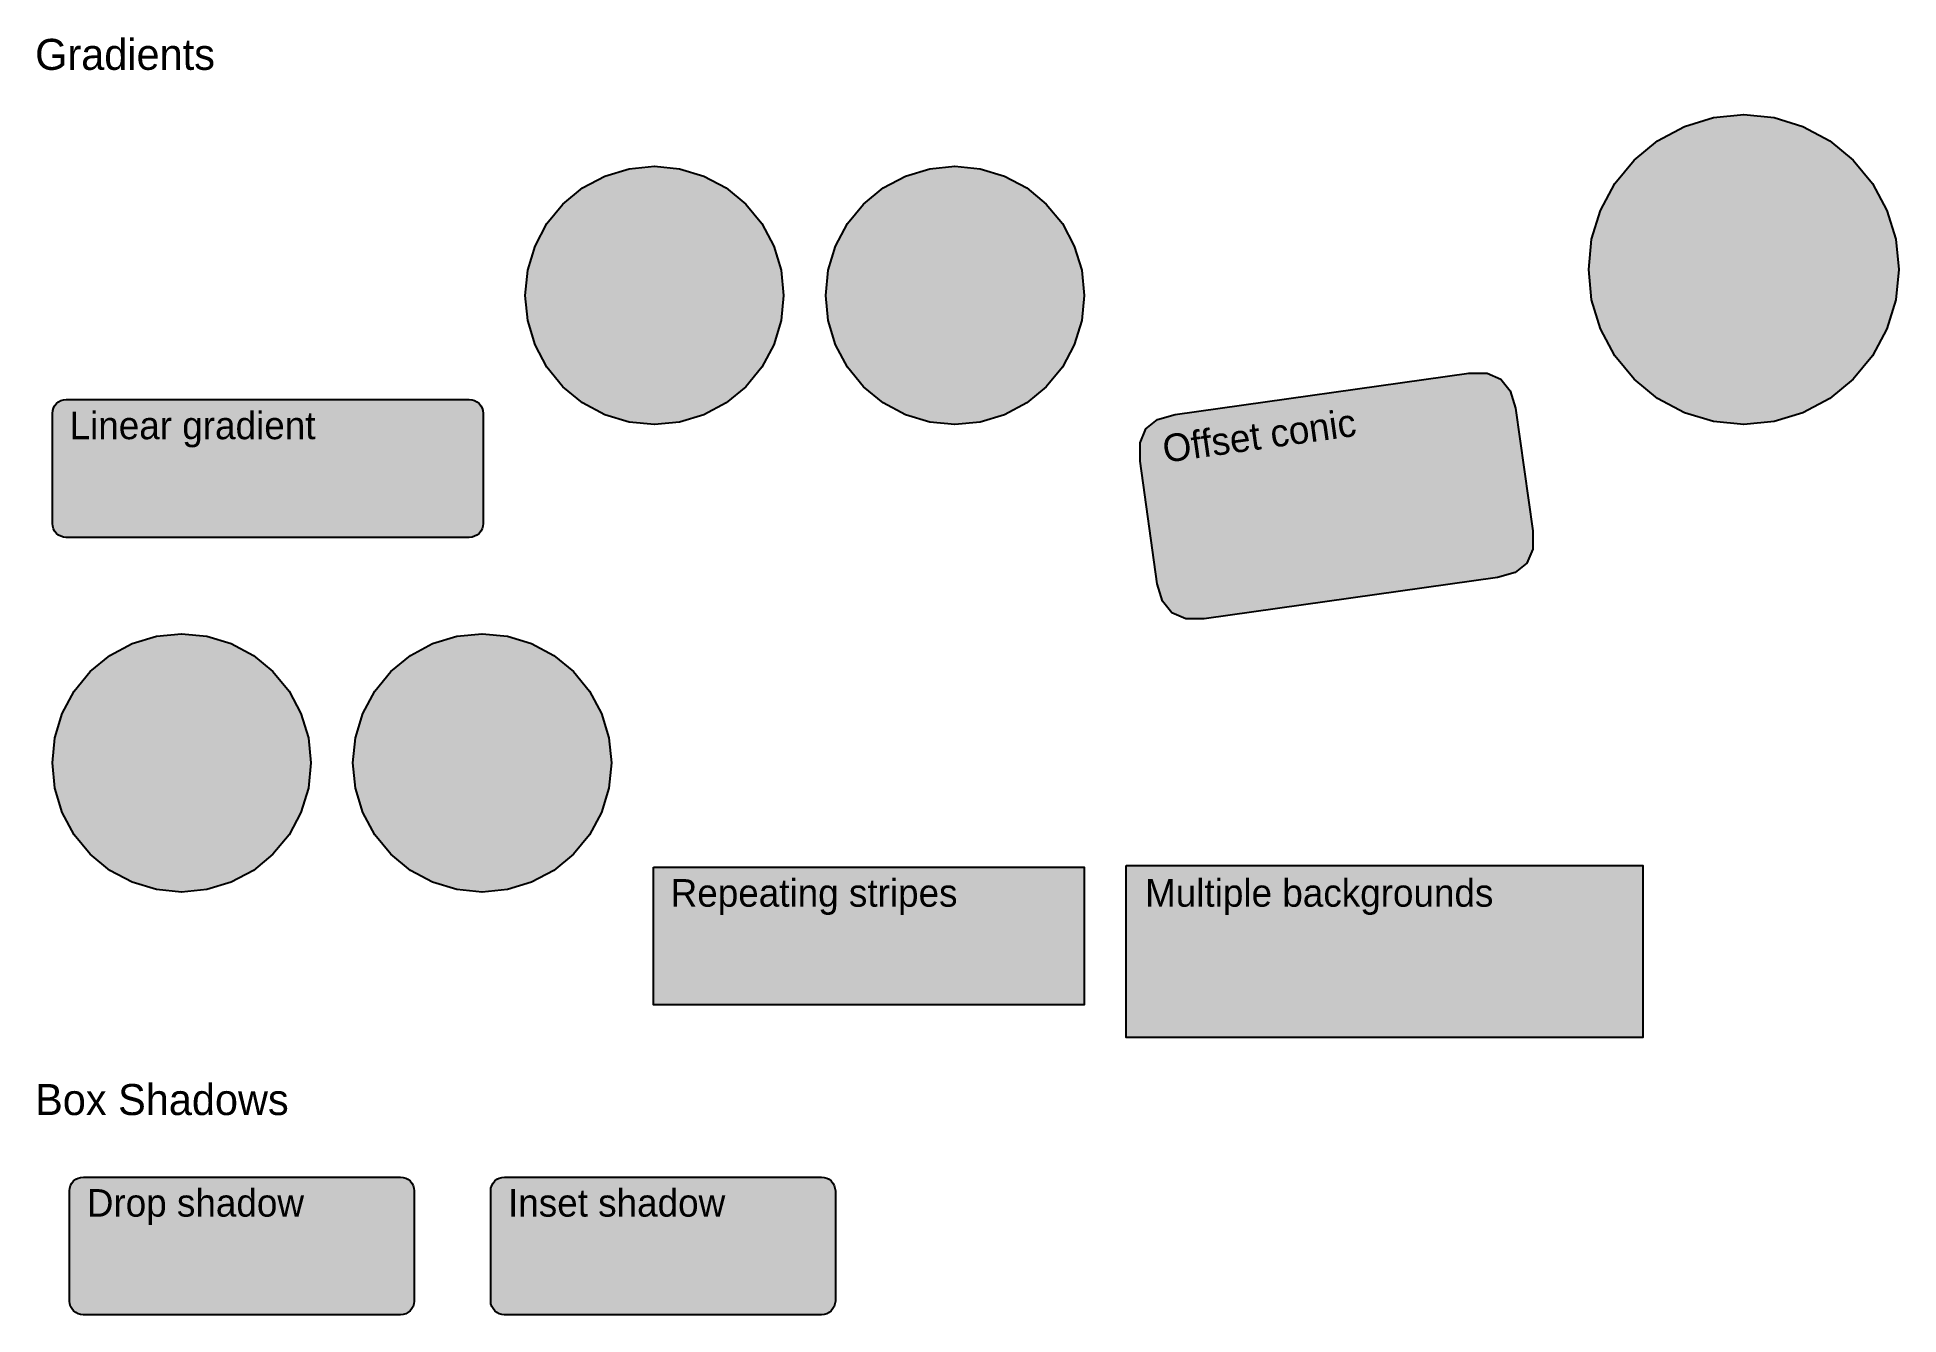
# Model space of a CAD drawing. Extents: x 1 to 1082, y 20 to 762.
import ezdxf

# ---------------------------------------------------------------- set-up
doc = ezdxf.new("R2010")
doc.units = 0

msp = doc.modelspace()

# ---------------------------------------------------------------- hatches: boundary and pattern name
at = {"true_color": 0xffffff}
for points in [[(991.8, 717), (991.8, 717), (991.8, 717), (1009.4, 715.3), (1026.2, 710.1), (1041.8, 701.8), (1055.4, 690.6), (1066.6, 677), (1074.9, 661.4), (1080.1, 644.6), (1081.8, 627), (1081.8, 627), (1081.8, 627), (1080.1, 609.4), (1074.9, 592.6), (1066.6, 577), (1055.4, 563.4), (1041.8, 552.2), (1026.2, 543.9), (1009.4, 538.7), (991.8, 537), (991.8, 537), (991.8, 537), (974.2, 538.7), (957.4, 543.9), (941.8, 552.2), (928.2, 563.4), (917, 577), (908.7, 592.6), (903.5, 609.4), (901.8, 627), (901.8, 627), (901.8, 627), (903.5, 644.6), (908.7, 661.4), (917, 677), (928.2, 690.6), (941.8, 701.8), (957.4, 710.1), (974.2, 715.3), (991.8, 717)], [(28, 100), (212, 100), (212, 100), (213.6, 99.8), (215.1, 99.4), (216.4, 98.7), (217.7, 97.7), (218.7, 96.4), (219.4, 95.1), (219.8, 93.6), (220, 92), (220, 28), (220, 28), (219.8, 26.4), (219.4, 24.9), (218.7, 23.6), (217.7, 22.3), (216.4, 21.3), (215.1, 20.6), (213.6, 20.2), (212, 20), (28, 20), (28, 20), (26.4, 20.2), (24.9, 20.6), (23.6, 21.3), (22.3, 22.3), (21.3, 23.6), (20.6, 24.9), (20.2, 26.4), (20, 28), (20, 92), (20, 92), (20.2, 93.6), (20.6, 95.1), (21.3, 96.4), (22.3, 97.7), (23.6, 98.7), (24.9, 99.4), (26.4, 99.8), (28, 100)]]:
    msp.add_hatch(color=256, dxfattribs=at).paths.add_polyline_path(points, flags=0)
at = {"true_color": 0xff9a9e}
msp.add_hatch(color=256, dxfattribs=at).paths.add_polyline_path([(359.5, 687), (359.5, 687), (359.5, 687), (374.1, 685.6), (388.2, 681.3), (401.1, 674.4), (412.5, 665), (421.8, 653.7), (428.7, 640.7), (433, 626.6), (434.5, 612), (434.5, 612), (434.5, 612), (433, 597.4), (428.7, 583.3), (421.8, 570.3), (412.5, 559), (401.1, 549.6), (388.2, 542.7), (374.1, 538.4), (359.5, 537), (359.5, 537), (359.5, 537), (344.8, 538.4), (330.7, 542.7), (317.8, 549.6), (306.4, 559), (297.1, 570.3), (290.2, 583.3), (285.9, 597.4), (284.5, 612), (284.5, 612), (284.5, 612), (285.9, 626.6), (290.2, 640.7), (297.1, 653.7), (306.4, 665), (317.8, 674.4), (330.7, 681.3), (344.8, 685.6), (359.5, 687)], flags=0)
at = {"true_color": 0xff0000}
msp.add_hatch(color=256, dxfattribs=at).paths.add_polyline_path([(533.9, 687), (533.9, 687), (533.9, 687), (548.5, 685.6), (562.6, 681.3), (575.6, 674.4), (586.9, 665), (596.3, 653.7), (603.2, 640.7), (607.5, 626.6), (608.9, 612), (608.9, 612), (608.9, 612), (607.5, 597.4), (603.2, 583.3), (596.3, 570.3), (586.9, 559), (575.6, 549.6), (562.6, 542.7), (548.5, 538.4), (533.9, 537), (533.9, 537), (533.9, 537), (519.3, 538.4), (505.2, 542.7), (492.2, 549.6), (480.9, 559), (471.5, 570.3), (464.6, 583.3), (460.3, 597.4), (458.9, 612), (458.9, 612), (458.9, 612), (460.3, 626.6), (464.6, 640.7), (471.5, 653.7), (480.9, 665), (492.2, 674.4), (505.2, 681.3), (519.3, 685.6), (533.9, 687)], flags=0)
at = {"true_color": 0xff6b6b}
msp.add_hatch(color=256, dxfattribs=at).paths.add_polyline_path([(641.4, 515.8), (641.4, 526.4), (644.8, 534.5), (651.6, 540), (661.8, 542.9), (832.2, 566.9), (842.8, 566.9), (850.8, 563.4), (856.3, 556.6), (859.3, 546.5), (869.3, 475.2), (869.3, 464.6), (865.9, 456.5), (859.1, 451), (848.9, 448.1), (678.5, 424.1), (667.9, 424.1), (659.9, 427.6), (654.4, 434.4), (651.4, 444.5)], flags=0)
at = {"true_color": 0x667eea}
msp.add_hatch(color=256, dxfattribs=at).paths.add_polyline_path([(18, 551.5), (252, 551.5), (252, 551.5), (253.6, 551.3), (255.1, 550.9), (256.4, 550.2), (257.7, 549.2), (258.7, 547.9), (259.4, 546.6), (259.8, 545.1), (260, 543.5), (260, 479.5), (260, 479.5), (259.8, 477.9), (259.4, 476.4), (258.7, 475.1), (257.7, 473.8), (256.4, 472.8), (255.1, 472.1), (253.6, 471.7), (252, 471.5), (18, 471.5), (18, 471.5), (16.4, 471.7), (14.9, 472.1), (13.6, 472.8), (12.3, 473.8), (11.3, 475.1), (10.6, 476.4), (10.2, 477.9), (10, 479.5), (10, 543.5), (10, 543.5), (10.2, 545.1), (10.6, 546.6), (11.3, 547.9), (12.3, 549.2), (13.6, 550.2), (14.9, 550.9), (16.4, 551.3), (18, 551.5)], flags=0)
at = {"true_color": 0x12355b}
msp.add_hatch(color=256, dxfattribs=at).paths.add_polyline_path([(85, 415.5), (85, 415.5), (85, 415.5), (99.6, 414.1), (113.7, 409.8), (126.7, 402.9), (138, 393.5), (147.4, 382.2), (154.3, 369.2), (158.6, 355.1), (160, 340.5), (160, 340.5), (160, 340.5), (158.6, 325.9), (154.3, 311.8), (147.4, 298.8), (138, 287.5), (126.7, 278.1), (113.7, 271.2), (99.6, 266.9), (85, 265.5), (85, 265.5), (85, 265.5), (70.4, 266.9), (56.3, 271.2), (43.3, 278.1), (32, 287.5), (22.6, 298.8), (15.7, 311.8), (11.4, 325.9), (10, 340.5), (10, 340.5), (10, 340.5), (11.4, 355.1), (15.7, 369.2), (22.6, 382.2), (32, 393.5), (43.3, 402.9), (56.3, 409.8), (70.4, 414.1), (85, 415.5)], flags=0)
at = {"true_color": 0x0b3954}
msp.add_hatch(color=256, dxfattribs=at).paths.add_polyline_path([(259.4, 415.5), (259.4, 415.5), (259.4, 415.5), (274.1, 414.1), (288.2, 409.8), (301.1, 402.9), (312.5, 393.5), (321.8, 382.2), (328.7, 369.2), (333, 355.1), (334.5, 340.5), (334.5, 340.5), (334.5, 340.5), (333, 325.9), (328.7, 311.8), (321.8, 298.8), (312.5, 287.5), (301.1, 278.1), (288.2, 271.2), (274.1, 266.9), (259.4, 265.5), (259.4, 265.5), (259.4, 265.5), (244.8, 266.9), (230.7, 271.2), (217.8, 278.1), (206.4, 287.5), (197.1, 298.8), (190.2, 311.8), (185.9, 325.9), (184.4, 340.5), (184.4, 340.5), (184.4, 340.5), (185.9, 355.1), (190.2, 369.2), (197.1, 382.2), (206.4, 393.5), (217.8, 402.9), (230.7, 409.8), (244.8, 414.1), (259.4, 415.5)], flags=0)
at = {"true_color": 0xe8e8e8}
msp.add_hatch(color=256, dxfattribs=at).paths.add_polyline_path([(633.3, 281), (933.3, 281), (933.3, 181), (633.3, 181)], flags=0)
at = {"true_color": 0x606dbc}
msp.add_hatch(color=256, dxfattribs=at).paths.add_polyline_path([(358.9, 280), (608.9, 280), (608.9, 200), (358.9, 200)], flags=0)
at = {"true_color": 0xeceff1}
msp.add_hatch(color=256, dxfattribs=at).paths.add_polyline_path([(272.5, 100), (456.5, 100), (456.5, 100), (458, 99.8), (459.5, 99.4), (460.9, 98.7), (462.1, 97.7), (463.1, 96.4), (463.8, 95.1), (464.3, 93.6), (464.5, 92), (464.5, 28), (464.5, 28), (464.3, 26.4), (463.8, 24.9), (463.1, 23.6), (462.1, 22.3), (460.9, 21.3), (459.5, 20.6), (458, 20.2), (456.5, 20), (272.5, 20), (272.5, 20), (270.9, 20.2), (269.4, 20.6), (268, 21.3), (266.8, 22.3), (265.8, 23.6), (265.1, 24.9), (264.6, 26.4), (264.5, 28), (264.5, 92), (264.5, 92), (264.6, 93.6), (265.1, 95.1), (265.8, 96.4), (266.8, 97.7), (268, 98.7), (269.4, 99.4), (270.9, 99.8), (272.5, 100)], flags=0)

# ---------------------------------------------------------------- linework, layer by layer
at = {"true_color": 0x0f4c75}
msp.add_lwpolyline([(991.8, 717), (991.8, 717), (991.8, 717), (1009.4, 715.3), (1026.2, 710.1), (1041.8, 701.8), (1055.4, 690.6), (1066.6, 677), (1074.9, 661.4), (1080.1, 644.6), (1081.8, 627), (1081.8, 627), (1081.8, 627), (1080.1, 609.4), (1074.9, 592.6), (1066.6, 577), (1055.4, 563.4), (1041.8, 552.2), (1026.2, 543.9), (1009.4, 538.7), (991.8, 537), (991.8, 537), (991.8, 537), (974.2, 538.7), (957.4, 543.9), (941.8, 552.2), (928.2, 563.4), (917, 577), (908.7, 592.6), (903.5, 609.4), (901.8, 627), (901.8, 627), (901.8, 627), (903.5, 644.6), (908.7, 661.4), (917, 677), (928.2, 690.6), (941.8, 701.8), (957.4, 710.1), (974.2, 715.3), (991.8, 717)], close=True, dxfattribs=at)
at = {"true_color": 0xff9a9e}
msp.add_lwpolyline([(359.5, 687), (359.5, 687), (359.5, 687), (374.1, 685.6), (388.2, 681.3), (401.1, 674.4), (412.5, 665), (421.8, 653.7), (428.7, 640.7), (433, 626.6), (434.5, 612), (434.5, 612), (434.5, 612), (433, 597.4), (428.7, 583.3), (421.8, 570.3), (412.5, 559), (401.1, 549.6), (388.2, 542.7), (374.1, 538.4), (359.5, 537), (359.5, 537), (359.5, 537), (344.8, 538.4), (330.7, 542.7), (317.8, 549.6), (306.4, 559), (297.1, 570.3), (290.2, 583.3), (285.9, 597.4), (284.5, 612), (284.5, 612), (284.5, 612), (285.9, 626.6), (290.2, 640.7), (297.1, 653.7), (306.4, 665), (317.8, 674.4), (330.7, 681.3), (344.8, 685.6), (359.5, 687)], close=True, dxfattribs=at)
at = {"true_color": 0xff0000}
msp.add_lwpolyline([(533.9, 687), (533.9, 687), (533.9, 687), (548.5, 685.6), (562.6, 681.3), (575.6, 674.4), (586.9, 665), (596.3, 653.7), (603.2, 640.7), (607.5, 626.6), (608.9, 612), (608.9, 612), (608.9, 612), (607.5, 597.4), (603.2, 583.3), (596.3, 570.3), (586.9, 559), (575.6, 549.6), (562.6, 542.7), (548.5, 538.4), (533.9, 537), (533.9, 537), (533.9, 537), (519.3, 538.4), (505.2, 542.7), (492.2, 549.6), (480.9, 559), (471.5, 570.3), (464.6, 583.3), (460.3, 597.4), (458.9, 612), (458.9, 612), (458.9, 612), (460.3, 626.6), (464.6, 640.7), (471.5, 653.7), (480.9, 665), (492.2, 674.4), (505.2, 681.3), (519.3, 685.6), (533.9, 687)], close=True, dxfattribs=at)
at = {"true_color": 0xff6b6b}
msp.add_lwpolyline([(641.4, 515.8), (641.4, 526.4), (644.8, 534.5), (651.6, 540), (661.8, 542.9), (832.2, 566.9), (842.8, 566.9), (850.8, 563.4), (856.3, 556.6), (859.3, 546.5), (869.3, 475.2), (869.3, 464.6), (865.9, 456.5), (859.1, 451), (848.9, 448.1), (678.5, 424.1), (667.9, 424.1), (659.9, 427.6), (654.4, 434.4), (651.4, 444.5)], close=True, dxfattribs=at)
at = {"true_color": 0x667eea}
msp.add_lwpolyline([(18, 551.5), (252, 551.5), (252, 551.5), (253.6, 551.3), (255.1, 550.9), (256.4, 550.2), (257.7, 549.2), (258.7, 547.9), (259.4, 546.6), (259.8, 545.1), (260, 543.5), (260, 479.5), (260, 479.5), (259.8, 477.9), (259.4, 476.4), (258.7, 475.1), (257.7, 473.8), (256.4, 472.8), (255.1, 472.1), (253.6, 471.7), (252, 471.5), (18, 471.5), (18, 471.5), (16.4, 471.7), (14.9, 472.1), (13.6, 472.8), (12.3, 473.8), (11.3, 475.1), (10.6, 476.4), (10.2, 477.9), (10, 479.5), (10, 543.5), (10, 543.5), (10.2, 545.1), (10.6, 546.6), (11.3, 547.9), (12.3, 549.2), (13.6, 550.2), (14.9, 550.9), (16.4, 551.3), (18, 551.5)], close=True, dxfattribs=at)
at = {"true_color": 0x12355b}
msp.add_lwpolyline([(85, 415.5), (85, 415.5), (85, 415.5), (99.6, 414.1), (113.7, 409.8), (126.7, 402.9), (138, 393.5), (147.4, 382.2), (154.3, 369.2), (158.6, 355.1), (160, 340.5), (160, 340.5), (160, 340.5), (158.6, 325.9), (154.3, 311.8), (147.4, 298.8), (138, 287.5), (126.7, 278.1), (113.7, 271.2), (99.6, 266.9), (85, 265.5), (85, 265.5), (85, 265.5), (70.4, 266.9), (56.3, 271.2), (43.3, 278.1), (32, 287.5), (22.6, 298.8), (15.7, 311.8), (11.4, 325.9), (10, 340.5), (10, 340.5), (10, 340.5), (11.4, 355.1), (15.7, 369.2), (22.6, 382.2), (32, 393.5), (43.3, 402.9), (56.3, 409.8), (70.4, 414.1), (85, 415.5)], close=True, dxfattribs=at)
at = {"true_color": 0x0b3954}
msp.add_lwpolyline([(259.4, 415.5), (259.4, 415.5), (259.4, 415.5), (274.1, 414.1), (288.2, 409.8), (301.1, 402.9), (312.5, 393.5), (321.8, 382.2), (328.7, 369.2), (333, 355.1), (334.5, 340.5), (334.5, 340.5), (334.5, 340.5), (333, 325.9), (328.7, 311.8), (321.8, 298.8), (312.5, 287.5), (301.1, 278.1), (288.2, 271.2), (274.1, 266.9), (259.4, 265.5), (259.4, 265.5), (259.4, 265.5), (244.8, 266.9), (230.7, 271.2), (217.8, 278.1), (206.4, 287.5), (197.1, 298.8), (190.2, 311.8), (185.9, 325.9), (184.4, 340.5), (184.4, 340.5), (184.4, 340.5), (185.9, 355.1), (190.2, 369.2), (197.1, 382.2), (206.4, 393.5), (217.8, 402.9), (230.7, 409.8), (244.8, 414.1), (259.4, 415.5)], close=True, dxfattribs=at)
at = {"true_color": 0xcccccc}
msp.add_lwpolyline([(633.3, 281), (933.3, 281), (933.3, 181), (633.3, 181)], close=True, dxfattribs=at)
at = {"true_color": 0x606dbc}
msp.add_lwpolyline([(358.9, 280), (608.9, 280), (608.9, 200), (358.9, 200)], close=True, dxfattribs=at)
at = {"true_color": 0xffffff}
msp.add_lwpolyline([(28, 100), (212, 100), (212, 100), (213.6, 99.8), (215.1, 99.4), (216.4, 98.7), (217.7, 97.7), (218.7, 96.4), (219.4, 95.1), (219.8, 93.6), (220, 92), (220, 28), (220, 28), (219.8, 26.4), (219.4, 24.9), (218.7, 23.6), (217.7, 22.3), (216.4, 21.3), (215.1, 20.6), (213.6, 20.2), (212, 20), (28, 20), (28, 20), (26.4, 20.2), (24.9, 20.6), (23.6, 21.3), (22.3, 22.3), (21.3, 23.6), (20.6, 24.9), (20.2, 26.4), (20, 28), (20, 92), (20, 92), (20.2, 93.6), (20.6, 95.1), (21.3, 96.4), (22.3, 97.7), (23.6, 98.7), (24.9, 99.4), (26.4, 99.8), (28, 100)], close=True, dxfattribs=at)
at = {"true_color": 0xeceff1}
msp.add_lwpolyline([(272.5, 100), (456.5, 100), (456.5, 100), (458, 99.8), (459.5, 99.4), (460.9, 98.7), (462.1, 97.7), (463.1, 96.4), (463.8, 95.1), (464.3, 93.6), (464.5, 92), (464.5, 28), (464.5, 28), (464.3, 26.4), (463.8, 24.9), (463.1, 23.6), (462.1, 22.3), (460.9, 21.3), (459.5, 20.6), (458, 20.2), (456.5, 20), (272.5, 20), (272.5, 20), (270.9, 20.2), (269.4, 20.6), (268, 21.3), (266.8, 22.3), (265.8, 23.6), (265.1, 24.9), (264.6, 26.4), (264.5, 28), (264.5, 92), (264.5, 92), (264.6, 93.6), (265.1, 95.1), (265.8, 96.4), (266.8, 97.7), (268, 98.7), (269.4, 99.4), (270.9, 99.8), (272.5, 100)], close=True, dxfattribs=at)

# ---------------------------------------------------------------- texts
at = {"true_color": 0x000000}
for s, height, p in [('Gradients', 18, (0, 743)), ('Multiple backgrounds', 16, (644.3, 257)), ('Box Shadows', 18, (0, 136)), ('Drop shadow', 16, (30, 77)), ('Inset shadow', 16, (274.5, 77))]:
    msp.add_text(s, height=height, dxfattribs=at).set_placement(p)
at = {"true_color": 0xffffff}
for s, p in [('Linear gradient', (20, 528.5)), ('Repeating stripes', (368.9, 257))]:
    msp.add_text(s, height=16, dxfattribs=at).set_placement(p)
at = {"true_color": 0x102542}
msp.add_text('Offset conic', height=16, rotation=8, dxfattribs=at).set_placement((655.7, 514.8))

doc.saveas('drawing.dxf')
